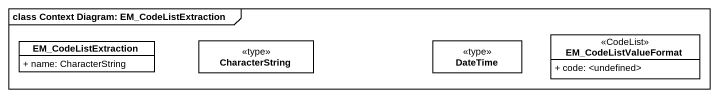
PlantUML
@startuml
mainframe class Context Diagram: EM_CodeListExtraction
hide circle
hide empty members
skinparam classAttributeIconSize 0
class EM_CodeListExtraction {
  + name: CharacterString
}
class CharacterString <<type>>
class DateTime <<type>>
class EM_CodeListValueFormat <<CodeList>> {
  + code: <undefined>
}
@enduml
